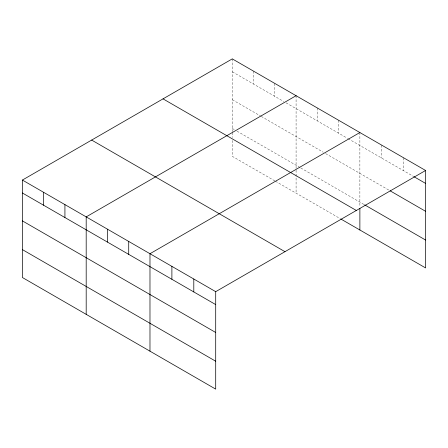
<?xml version="1.0" encoding="UTF-8"?>
<svg xmlns="http://www.w3.org/2000/svg" width="448" height="448" viewBox="0 0 448 448"><rect width="100%" height="100%" fill="white"/><g stroke="black" fill="none" stroke-linecap="round" stroke-linejoin="round"><path stroke-width="0.34" stroke-dasharray="2.24 1.68" d="M232.294 71.803L283.679 101.472M286.042 102.838L347.474 138.303M348.062 138.645L413.168 176.232M232.294 99.702L260.646 116.071M261.234 116.407L323.254 152.214M325.618 153.58L389.48 190.45M232.294 128.442L234.657 129.802M237.02 131.169L300.222 167.658M300.81 168L364.022 204.49M274.82 180.891L232.294 156.335L232.294 140.297M275.414 181.227L340.385 218.742M403.693 157.836L403.693 170.761M381.786 145.186L381.786 158.11M359.878 132.535L359.878 206.982M338.615 120.26L338.615 133.185M317.346 107.985L317.346 120.91M296.083 95.71L296.083 193.166M274.82 83.434L274.82 96.359M253.557 71.154L253.557 84.078M232.294 58.878L232.294 131.925M232.294 132.625L232.294 137.508"/><path stroke-width="0.67" d="M22.4 180.062L215.706 291.665L215.706 389.122L22.4 277.519L22.4 180.062L232.294 58.878L425.6 170.481L425.6 267.938L340.973 219.083M296.083 95.71L86.19 216.888L86.19 314.345M359.878 132.535L149.979 253.719L149.979 351.176M215.706 291.665L425.6 170.481M413.756 176.574L425.6 183.411M390.074 190.792L425.6 211.305M364.61 204.831L425.6 240.044M163.027 98.868L356.334 210.47M91.666 140.073L284.973 251.675M22.4 192.987L215.706 304.59M22.4 220.881L215.706 332.483M22.4 249.62L215.706 361.228M359.878 208.376L359.878 229.992M193.799 279.014L193.799 291.939M171.892 266.37L171.892 279.294M128.716 241.444L128.716 254.369M107.453 229.169L107.453 242.094M64.926 204.613L64.926 217.538M43.663 192.338L43.663 205.262"/></g></svg>
